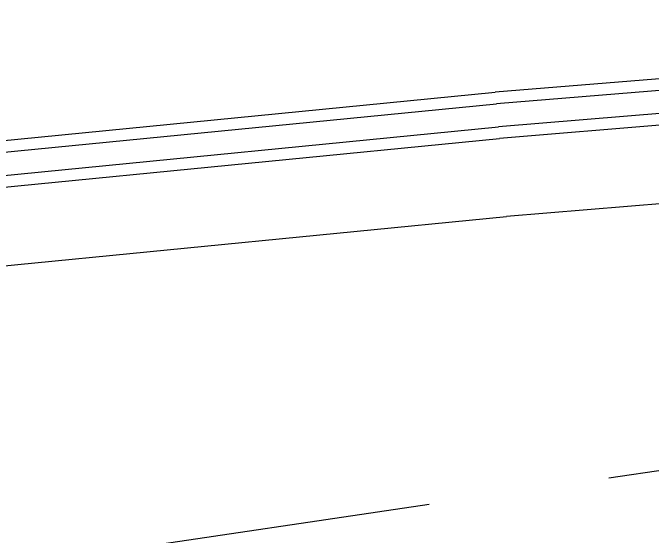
# Model space of a CAD drawing. Header units: millimetres. Extents: x 62878 to 70819, y -67946 to -61850.
# Drawn here: x 65247.55 to 65280.58, y -61894.07 to -61867.05 of the extents above; entities that cross this region are included whole.
import ezdxf

# ---------------------------------------------------------------- set-up
doc = ezdxf.new("R2010")
doc.units = ezdxf.units.MM
doc.linetypes.add('HIDDEN', pattern=[0.375, 0.25, -0.125])
doc.layers.add('DOGRAMA', color=171, linetype='Continuous', lineweight=0)
doc.layers.add('DUV.ALÇ.-yeni', color=20, linetype='Continuous', lineweight=25)

msp = doc.modelspace()

# ---------------------------------------------------------------- linework, layer by layer
msp.add_lwpolyline([(68896.02066502631, -63031.43519410248), (69030.25944186504, -63071.18378898385), (69185.2789618937, -62547.65255934227), (68892.99857577804, -62461.10726346668, 1.044367817173394), (68063.1984222013, -62298.72991434322, 0.2043746373996395), (63106.96025407397, -62494.78258919505, 0.3539527355379972), (62932.93996584662, -62997.825353625), (63753.18486962488, -65779.59786478638), (64154.95366467919, -67142.15251756221), (65336.72250243354, -66792.62198400985), (65336.69978150922, -66829.11190277508), (65270.53542169294, -66829.0707046726, 0.6267890062731037), (65270.19918370779, -67369.07059999109), (65531.84452784718, -67369.23351688065, 0.9262424964682344), (66130.08755876668, -67369.60602071379), (66391.73290290477, -67369.76893760463, 0.6267427171847498), (66392.06914089088, -66829.76904228561), (66326.14716633759, -66829.72799510749), (66326.16988726193, -66793.2380763422), (67506.155742504, -67144.12829054108), (68467.02457055586, -63899.0863823687), (68625.20366853199, -63946.03714330423), (68896.02440533682, -63031.42256234252)], format="xyb")
at = {"layer": 'DOGRAMA', "lineweight": -2}
for p, q in [((65322.29780788885, -61867.04778269143), (65272.47608292753, -61871.14786916462)), ((65322.44668170786, -61867.63755941701), (65272.53008707445, -61871.74545320433)), ((65320.07345864805, -61869.03692081006), (65272.63809536893, -61872.94062128378)), ((65320.12266938134, -61869.6348993245), (65272.69209951332, -61873.53820532371)), ((65222.73287494806, -61876.04549353484), (65272.47608292753, -61871.14786916462)), ((65222.69214677319, -61876.65240474396), (65272.53008707445, -61871.74545320433)), ((65225.27779414014, -61877.60362905705), (65272.63809536893, -61872.94062128378)), ((65225.3365847607, -61878.20074182944), (65272.69209951332, -61873.53820532371)), ((65319.65671696614, -61873.72690229943), (65273.05572743143, -61877.56193785834)), ((65226.52859196899, -61882.14291366936), (65273.05572743143, -61877.56193785834))]:
    msp.add_line(p, q, dxfattribs=at)
msp.add_lwpolyline([(68355.72808668052, -61957.86010398282, 0.2737364000647933), (68066.90955003549, -62277.7212358757, 0.2092949010110247), (68023.71017518625, -62283.85188166666, 0.1983676314706158), (63201.05260393125, -62451.10786955556)], format="xyb", dxfattribs=at)
at = {"layer": 'DUV.ALÇ.-yeni', "linetype": 'HIDDEN', "ltscale": 75}
msp.add_line((65324.71662893787, -61884.24734386994), (64520.32138248251, -62002.72948442698), dxfattribs=at)

doc.saveas('drawing.dxf')
